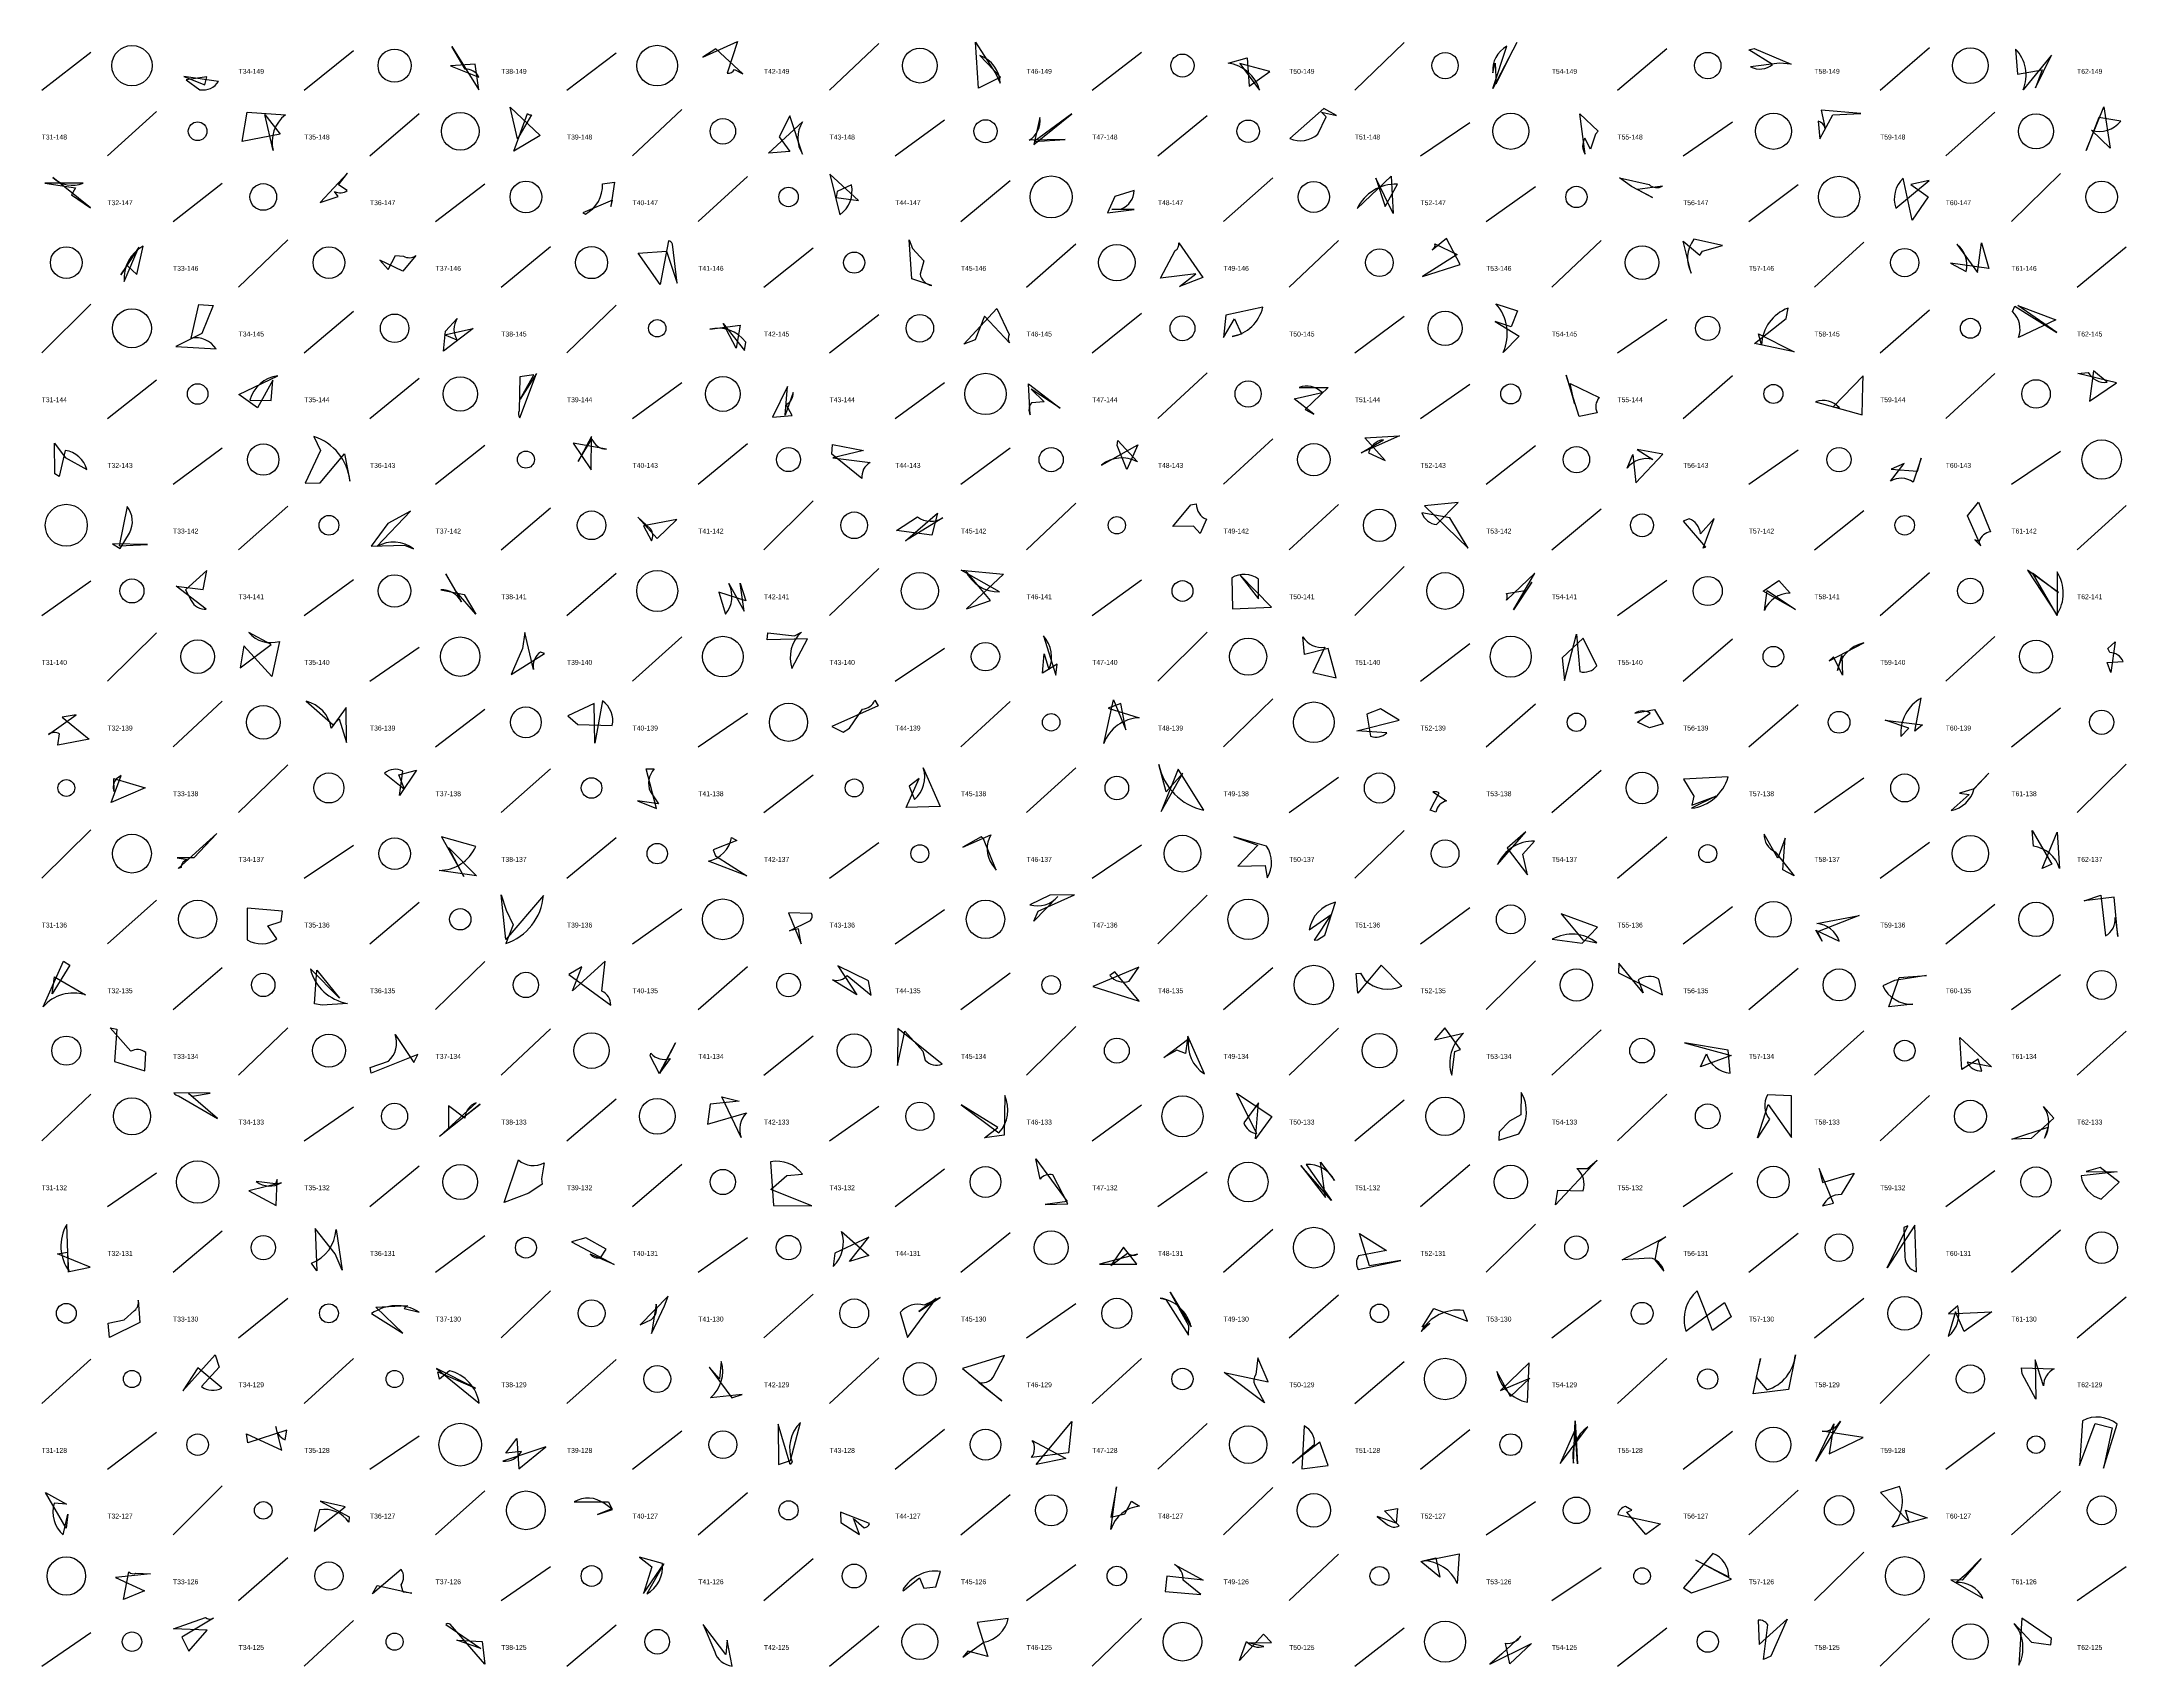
# Model space of a CAD drawing. Header units: millimetres. Extents: x -1 to 9990, y 0 to 15990.
# Drawn here: x 1240 to 2510, y 5000 to 5990 of the extents above; entities that cross this region are included whole.
import ezdxf

# ---------------------------------------------------------------- set-up
doc = ezdxf.new("R2010")
doc.units = ezdxf.units.MM
doc.layers.add('TEXT', color=3, linetype='Continuous')
doc.layers.add('WALL', color=1, linetype='Continuous')

msp = doc.modelspace()

# ---------------------------------------------------------------- linework, layer by layer
for points in [[(1504, 5975.8), (1489.1, 5974.8), (1506.3, 5968, 0.3), (1497.9, 5972.9), (1489.9, 5986.7), (1506.4, 5960.2)], [(1642.7, 5980.1), (1663.9, 5989.6), (1657.7, 5970.4, 0.3), (1662, 5972.7), (1667.1, 5970), (1650.7, 5985.3)], [(1808.8, 5989.2), (1821.2, 5970), (1824, 5964.4, 0.3), (1811.6, 5981.2), (1824.2, 5967.9), (1810.8, 5961.3)], [(2138.7, 5989.1), (2124.1, 5961), (2132.6, 5986.8, 0.3), (2124.1, 5970.7), (2125.4, 5976.4), (2126.2, 5964)], [(2305.8, 5975.9), (2298.8, 5976.4), (2281.1, 5974.3, 0.3), (2294.5, 5975.7), (2280.1, 5984.6), (2283.3, 5985.4)], [(2454.7, 5961.5), (2464.4, 5981.4), (2447.2, 5960.3, 0.3), (2442.5, 5985.1), (2443.8, 5969.8), (2458.8, 5972.5)], [(1988.3, 5971.5), (1969.9, 5976.2), (1982, 5960, 0.3), (1962.8, 5976.5), (1974.5, 5979.8), (1975.6, 5962.5)], [(1340.6, 5968.1), (1328.1, 5966.3), (1336.4, 5960.3, 0.3), (1347.8, 5965.4), (1326.6, 5968.4), (1339.3, 5963.3)], [(1362.1, 5928.7), (1365.1, 5946.7), (1388.5, 5945, 0.3), (1381, 5923.3), (1375.9, 5945.2), (1385.3, 5933.2)], [(1543.6, 5932.5), (1527.7, 5922.9), (1535.9, 5945.8, 0.3), (1538.5, 5945.1), (1529.8, 5930.5), (1525.4, 5949.7)], [(1695.8, 5922.7), (1682.7, 5921.6), (1703.5, 5940.7, 0.3), (1703.6, 5921.1), (1695.8, 5944.4), (1689.3, 5931.7)], [(1844.7, 5928.8), (1863.5, 5929.9), (1841.5, 5929.5, 0.3), (1848.1, 5943.3), (1844.4, 5926.9), (1867.6, 5945.6)], [(2028.9, 5944.6), (2021.2, 5948.8), (2000.4, 5930.7, 0.3), (2017.5, 5933.3), (2022.5, 5943.7), (2019.7, 5946.7)], [(2186.7, 5933.3), (2183.6, 5924.2), (2180.1, 5930.8, 0.3), (2180.4, 5921), (2177, 5945.6), (2188.2, 5935)], [(2348.3, 5945.9), (2324, 5947.9), (2326.6, 5936.6, 0.3), (2322.2, 5941.2), (2323.2, 5930.5), (2331.3, 5945.1)], [(2496.3, 5949.8), (2500.1, 5924.7), (2488.7, 5935.6, 0.3), (2506.6, 5941.1), (2493.3, 5943.4), (2485.5, 5923.3)], [(1258.1, 5896.3), (1269.8, 5888.3), (1246.8, 5906.9, 0.3), (1265.3, 5903.4), (1242, 5903.4), (1260.6, 5900.5)], [(1409.7, 5891.6), (1420.6, 5895.2), (1418.4, 5898.4, 0.3), (1426.2, 5899), (1420.8, 5902.4), (1426.3, 5909.5)], [(1737.6, 5892.9), (1720.2, 5908.8), (1726.3, 5884.2, 0.3), (1733.3, 5902.3), (1724.6, 5898.3), (1724.1, 5894.6)], [(2052.7, 5906.5), (2058.4, 5889.2), (2065.9, 5902.7, 0.3), (2041.4, 5887.9), (2062.1, 5907.6), (2063.3, 5884.9)], [(2208.5, 5901.4), (2201.3, 5906.6), (2219.3, 5902.5, 0.3), (2227.4, 5901.5), (2212.2, 5899.5), (2221.4, 5894.7)], [(2389.2, 5895), (2379.5, 5880.9), (2374.1, 5906.4, 0.3), (2369.6, 5888.1), (2389.9, 5905), (2378.7, 5902.6)], [(1587.8, 5893.1), (1569.6, 5885.4), (1571.2, 5884.6, 0.3), (1581.6, 5902.9), (1588.9, 5904.1), (1586.8, 5889.2)], [(1905.5, 5887.4), (1891.9, 5887.3), (1897.8, 5887.8, 0.3), (1905.6, 5898.9), (1893.7, 5895.2), (1889.3, 5885.4)], [(1620.7, 5862), (1627.2, 5842.4), (1624.3, 5866.3, 0.3), (1621.9, 5868.2), (1616.8, 5841.6), (1603.4, 5860.8)], [(1770.5, 5863.6), (1777.4, 5856.1), (1775.1, 5848, 0.3), (1782.3, 5841), (1770.2, 5845.2), (1768.5, 5868.9)], [(2104.2, 5853.9), (2095.9, 5869.6), (2087.2, 5862.6, 0.3), (2088.8, 5866.5), (2102.4, 5860), (2081.3, 5846.5)], [(2251.9, 5862), (2264, 5865.4), (2246.6, 5869.2, 0.3), (2245, 5848.6), (2240, 5868), (2250.2, 5859.5)], [(1292, 5853.2), (1298, 5847.8), (1301.9, 5865.1, 0.3), (1290.2, 5843.5), (1299.1, 5864.5), (1288.3, 5847.5)], [(1451, 5850.9), (1455.6, 5859.3), (1460.4, 5859, 0.3), (1468, 5859.3), (1460.1, 5849.8), (1446.1, 5856.4)], [(1943.1, 5848.2), (1921.6, 5845.5), (1930.6, 5862.3, 0.3), (1932.8, 5867.1), (1947.3, 5845.9), (1933.2, 5840.5)], [(2426.3, 5851.5), (2402.9, 5854.6), (2412.4, 5849.5, 0.3), (2406.8, 5866.2), (2419.3, 5848.9), (2421.7, 5867.1)], [(1337.5, 5811.9), (1321.7, 5803.9), (1346.3, 5802.4, 0.3), (1331.1, 5809), (1335.7, 5829.5), (1344.5, 5828.9)], [(2125.5, 5819.1), (2140.2, 5810.2), (2130.3, 5800.3, 0.3), (2126, 5829.9), (2139.1, 5825.7), (2135.2, 5815.9)], [(1484.7, 5801), (1486.1, 5813.3), (1493.1, 5820.9, 0.3), (1493.1, 5807.8), (1485.3, 5811), (1502.9, 5814.8)], [(1655.1, 5817.9), (1668.1, 5801.4), (1668.9, 5806.6, 0.3), (1647, 5814.4), (1665.5, 5816.9), (1663.1, 5802.9)], [(1801.8, 5805.3), (1821.9, 5827.1), (1829.5, 5811.2, 0.3), (1829.6, 5806.1), (1814.4, 5822.3), (1808.6, 5808)], [(1966.6, 5820.7), (1971, 5811.5), (1965.2, 5810, 0.3), (1983.9, 5827.8), (1961.4, 5823), (1960, 5809.4)], [(2283.5, 5805.7), (2302.8, 5820.9), (2303.9, 5827.3, 0.3), (2287.8, 5804.9), (2285.9, 5811.6), (2307.7, 5800.6)], [(2443.9, 5828.9), (2467.1, 5820.1), (2444.4, 5809.3, 0.3), (2440.6, 5825.2), (2442.1, 5828.4), (2467.7, 5812.4)], [(1371.5, 5766.5), (1360.1, 5774.7), (1383.8, 5786, 0.3), (1366.8, 5771.2), (1379.8, 5771.1), (1380.9, 5783.3)], [(1539.9, 5786.7), (1531.3, 5785.4), (1530.8, 5764.8, 0.3), (1531.3, 5760.4), (1541.4, 5787.4), (1531.5, 5771.8)], [(1685.3, 5760.9), (1697.3, 5761.9), (1693.5, 5768.6, 0.3), (1697.8, 5775.8), (1692.9, 5762.1), (1694.3, 5779.5)], [(1842.8, 5777.9), (1850.7, 5770.2), (1843, 5769.6, 0.3), (1842.2, 5762.3), (1841.2, 5781.2), (1860.4, 5766.4)], [(2015.1, 5762.6), (2003.1, 5772), (2020, 5775.8, 0.3), (2006, 5778.9), (2023.8, 5779), (2009.8, 5765.6)], [(2173.8, 5769.1), (2171.1, 5781.4), (2188.9, 5772.8, 0.3), (2187.6, 5763.5), (2176.7, 5761.3), (2168.8, 5786.4)], [(2349.7, 5786.1), (2331.5, 5767.1), (2335.2, 5766.6, 0.3), (2320.7, 5770.3), (2349, 5762.3), (2349.5, 5780.1)], [(2504.1, 5781.7), (2480.4, 5787.4), (2486.8, 5788.1, 0.3), (2498.4, 5782.1), (2490.1, 5789), (2487.5, 5770.6)], [(1247.9, 5745.1), (1254.2, 5736.2), (1267.5, 5729, 0.3), (1254.4, 5740.6), (1250.7, 5724.7), (1248, 5726.3)], [(1409.6, 5720.9), (1424.5, 5738.6), (1427.8, 5721.9, 0.3), (1405.8, 5749), (1409.8, 5740.5), (1400.6, 5720.7)], [(1575, 5749), (1566.9, 5733.9), (1575.2, 5747.7, 0.3), (1584, 5741.3), (1563.7, 5745), (1574.8, 5728.7)], [(1740.7, 5740.6), (1721.9, 5736), (1744.8, 5733.2, 0.3), (1739.6, 5723.5), (1721.3, 5738.4), (1721.8, 5744.2)], [(1895.3, 5743.7), (1895.7, 5746.7), (1907.5, 5733.7, 0.3), (1885.6, 5731.7), (1907.8, 5744.1), (1901, 5729)], [(2067.3, 5749.5), (2043.8, 5739.1), (2057.4, 5747.1, 0.3), (2048.3, 5739.2), (2058.5, 5734.5), (2046, 5748.3)], [(2227.7, 5738.4), (2212.1, 5741.1), (2221.5, 5735.1, 0.3), (2206, 5729.9), (2209.3, 5738.1), (2211.2, 5720.8)], [(2382.8, 5727.9), (2385, 5735.8), (2380.2, 5721.3, 0.3), (2366.3, 5721.8), (2374.6, 5732.7), (2366.7, 5729.2)], [(1283.2, 5683.8), (1287.9, 5680.8), (1293.5, 5690.3, 0.3), (1292, 5706.5), (1287.3, 5682.4), (1304.5, 5683.3)], [(1440.8, 5682.3), (1461.1, 5682.8), (1466.6, 5680.6, 0.3), (1444.2, 5682.1), (1464.6, 5703.6), (1450.8, 5696.1)], [(1782.3, 5689), (1760.8, 5691.9), (1773.6, 5700.1, 0.3), (1789, 5699.5), (1766.3, 5685.6), (1785.7, 5702.3)], [(1929.2, 5694.3), (1940, 5707.4), (1943.4, 5708, 0.3), (1949.6, 5698.7), (1945.7, 5690), (1941.8, 5694.5)], [(2109.1, 5681.1), (2097.8, 5699.6), (2080.9, 5702.5, 0.3), (2089.8, 5695.5), (2102.9, 5708.9), (2082.5, 5706.8)], [(2413.3, 5700.8), (2420, 5709.1), (2427.3, 5691, 0.3), (2420.4, 5685.2), (2417.8, 5686.1), (2421.4, 5682.5)], [(1626.9, 5698.6), (1606.7, 5694.6), (1611.5, 5685.5, 0.3), (1610.9, 5692.8), (1603.2, 5700), (1615, 5687)], [(2252.3, 5681.1), (2258.9, 5699.1), (2250.5, 5689.9, 0.3), (2243.6, 5699), (2240, 5697.6), (2253.6, 5681.6)], [(1340.7, 5667.4), (1327.7, 5655.7), (1331.1, 5649.1, 0.3), (1340.3, 5644), (1322, 5658), (1338.3, 5655.8)], [(1492.5, 5654.6), (1486.2, 5665.4), (1495.7, 5648.3, 0.3), (1483.1, 5655.7), (1497.4, 5652.9), (1504.4, 5640.8)], [(1803.4, 5644.1), (1818.1, 5649.1), (1802.9, 5667.4, 0.3), (1823.5, 5654.4), (1800.2, 5667.7), (1826, 5665.3)], [(1970, 5664.8), (1981.3, 5650.3), (1981.3, 5662.2, 0.3), (1965, 5663.1), (1965.4, 5644.1), (1989.2, 5645.2)], [(2136.6, 5643.6), (2149.7, 5665.9), (2132.3, 5649.4, 0.3), (2132.3, 5653.4), (2144.8, 5655.4), (2147.9, 5660.4)], [(2468.7, 5654), (2449.8, 5667.6), (2467.6, 5640.4, 0.3), (2467.8, 5666.6), (2467.9, 5640), (2452.9, 5666.1)], [(1669, 5648.9), (1652.6, 5654.3), (1656.6, 5640.8, 0.3), (1658.6, 5659.5), (1667.9, 5642.6), (1665.6, 5659.7)], [(2288.7, 5654.9), (2298.3, 5661.3), (2305.2, 5653.6, 0.3), (2289.5, 5643.2), (2291.3, 5655.3), (2308.5, 5643.8)], [(1360.9, 5608.1), (1379.8, 5622.3), (1366.2, 5629.7, 0.3), (1384.8, 5624.3), (1380.3, 5603), (1363.1, 5621.5)], [(1526, 5604.2), (1546.3, 5617), (1543.9, 5617.8, 0.3), (1539.6, 5607.2), (1534.4, 5629.8), (1533, 5619.9)], [(1682.4, 5629.5), (1698.7, 5627.6), (1702.9, 5629.9, 0.3), (1697.1, 5607.7), (1706.5, 5625.9), (1682, 5625.3)], [(1849.7, 5605), (1850.7, 5616.8), (1853.6, 5607.1, 0.3), (1850.3, 5627.7), (1857.9, 5603.7), (1858.6, 5610.4)], [(2023.7, 5619.9), (2009.3, 5616.2), (2008.3, 5627, 0.3), (2021.8, 5620.8), (2014.4, 5605.4), (2028.6, 5602.1)], [(2167.7, 5600.4), (2175, 5628.6), (2177.1, 5605.9, 0.3), (2187.5, 5609.4), (2179.1, 5626.2), (2166.3, 5614.2)], [(2331.7, 5614.9), (2329, 5612.5), (2350, 5623.4, 0.3), (2334, 5606.5), (2336.6, 5615.7), (2337, 5603.7)], [(2500.6, 5605.3), (2498.3, 5611.5), (2508.1, 5612, 0.3), (2499.9, 5617.5), (2498.7, 5620), (2503.3, 5624.1)], [(1728.3, 5568.9), (1732.2, 5571.5), (1740, 5583.1, 0.3), (1747.5, 5588.4), (1749.5, 5585), (1721.3, 5572.5)], [(1897.4, 5586.5), (1889.8, 5583.7), (1908.6, 5577.8, 0.3), (1887, 5562.1), (1893, 5588.7), (1900.4, 5570.4)], [(2385.9, 5573.5), (2381.1, 5569.6), (2385.1, 5589.8, 0.3), (2372.7, 5566.4), (2377.6, 5571.4), (2363, 5576.3)], [(1268.9, 5564.8), (1249.8, 5561.1), (1250.8, 5568, 0.3), (1244.2, 5567.6), (1261.1, 5579.5), (1252.4, 5578.1)], [(1425.6, 5562.6), (1425.5, 5584), (1416.4, 5571.5, 0.3), (1401.2, 5587.8), (1417.5, 5573.4), (1421.3, 5577.1)], [(1560.6, 5579), (1566.6, 5573.6), (1587.6, 5573, 0.3), (1581.7, 5588), (1577, 5562.3), (1576.6, 5586.5)], [(2055.7, 5583.2), (2047.4, 5579.9), (2049.6, 5566.6, 0.3), (2059.5, 5568.6), (2041.2, 5569.8), (2067.1, 5576.3)], [(2219.5, 5571.6), (2212.3, 5575.1), (2220, 5580.6, 0.3), (2210.6, 5580.5), (2222.5, 5582.8), (2227.9, 5574.1)], [(1282.3, 5526.1), (1288.4, 5542.6), (1285.6, 5540.6, 0.3), (1284.1, 5532.8), (1283.9, 5540.7), (1303.1, 5535.1)], [(1468.3, 5545.8), (1458, 5530.5), (1460, 5545.3, 0.3), (1448.9, 5544), (1461, 5534.3), (1457.5, 5543)], [(1614.6, 5522.5), (1608.2, 5546.6), (1613.2, 5546.6, 0.3), (1610.8, 5532.6), (1615.8, 5525.3), (1603, 5527.2)], [(1774.6, 5540.7), (1768.4, 5536.2), (1771.7, 5527.9, 0.3), (1777.1, 5547.2), (1787.3, 5523.8), (1766.7, 5523.2)], [(1935.2, 5544.1), (1925.1, 5532.6), (1920.6, 5549.4, 0.3), (1948.1, 5521.4), (1932.4, 5546.5), (1922, 5520.6)], [(2245.3, 5524.5), (2259.9, 5530), (2245.1, 5522.6, 0.3), (2267.4, 5541.7), (2240.2, 5540.4), (2246.6, 5530)], [(2408.3, 5531.9), (2414.2, 5531), (2403.2, 5521.3, 0.3), (2417.3, 5534.6), (2426.2, 5544), (2417.3, 5534.4)], [(2090, 5532.7), (2087.5, 5532.7), (2095.9, 5527.2, 0.3), (2089.4, 5520.2), (2085.9, 5521.4), (2091.3, 5532.1)], [(1332.7, 5492.4), (1322.6, 5492.4), (1328.7, 5491.4, 0.3), (1324.9, 5486.5), (1323.2, 5485.9), (1346.7, 5507.3)], [(1487.8, 5498.7), (1504.9, 5481.5), (1482.1, 5484.8, 0.3), (1504.4, 5499.3), (1483.6, 5505.3), (1497.1, 5481.1)], [(1650.4, 5493.6), (1669.5, 5481.4), (1646.3, 5490.4, 0.3), (1660.3, 5504.9), (1663.5, 5503), (1649.1, 5497.4)], [(1812.4, 5505.2), (1801.2, 5498.9), (1818.3, 5506.4, 0.3), (1818.9, 5488.5), (1821.5, 5485), (1813.8, 5504)], [(1968.8, 5487.3), (1985.3, 5487.7), (1986.6, 5480.3, 0.3), (1986.2, 5499.6), (1966.3, 5505.3), (1981, 5500.2)], [(2145.2, 5482), (2142.4, 5494.7), (2149.4, 5502.6, 0.3), (2127, 5488.4), (2144.1, 5508.2), (2132.8, 5498.4)], [(2302.1, 5504.5), (2297.6, 5492.3), (2289.3, 5506.9, 0.3), (2296, 5496.2), (2307.7, 5481.4), (2300.8, 5485.2)], [(2458.8, 5485.9), (2467.8, 5508.1), (2469.3, 5486, 0.3), (2453.4, 5499.5), (2452.6, 5509.1), (2464.6, 5488.5)], [(1386.8, 5460), (1365.2, 5461.8), (1365.2, 5442.5, 0.3), (1383.3, 5443.1), (1377.7, 5451.1), (1385.9, 5453.6)], [(1522.9, 5460.5), (1527.2, 5451.6), (1522.7, 5440.2, 0.3), (1545.7, 5469.5), (1522.8, 5442.7), (1520, 5469.9)], [(1869.3, 5469.9), (1854.2, 5469.7), (1842, 5463.9, 0.3), (1859.1, 5468.9), (1844.5, 5453.8), (1847.1, 5460)], [(2017.3, 5442.5), (2021.7, 5445.3), (2028.3, 5465.4, 0.3), (2012.1, 5448.5), (2025.6, 5457.9), (2015.2, 5442.3)], [(2484.3, 5466.3), (2494.4, 5469.8), (2497.3, 5444.9, 0.3), (2503.2, 5456.2), (2504.9, 5444.5), (2502.6, 5468.4)], [(1701, 5449.1), (1695.5, 5448), (1708.3, 5454.3, 0.3), (1709, 5458.6), (1694.9, 5458.9), (1702.7, 5440.1)], [(2165.7, 5458.3), (2179, 5442.5), (2187.4, 5440.7, 0.3), (2160.3, 5442.9), (2178.5, 5440.4), (2187.9, 5450.3)], [(2324.7, 5441.6), (2320.9, 5448.4), (2335.1, 5441.7, 0.3), (2321.4, 5452.4), (2347.2, 5457.4), (2321.9, 5447.4)], [(1246.4, 5409.6), (1247.9, 5420), (1266.6, 5408.9, 0.3), (1240.8, 5401.6), (1253.2, 5429.5), (1257.1, 5427)], [(1407.6, 5424.1), (1421.4, 5406.9), (1403.7, 5424.8, 0.3), (1426.3, 5403.8), (1410.9, 5402.8), (1406.2, 5403.5)], [(1569, 5426), (1561.1, 5421.3), (1586.7, 5402.7, 0.3), (1581.2, 5411.2), (1583.2, 5429.5), (1563.4, 5411.5)], [(1725.1, 5426.6), (1736.6, 5409.1), (1721.8, 5418.2, 0.3), (1730.7, 5420.8), (1745.3, 5408.8), (1743.8, 5417.6)], [(1908.6, 5405.1), (1893.8, 5423.1), (1890.7, 5420.7, 0.3), (1902.5, 5417.3), (1908.4, 5425.8), (1880.3, 5414.1)], [(2040.8, 5421.9), (2043.5, 5422.2), (2046, 5418, 0.3), (2068.7, 5414.3), (2056.1, 5427.1), (2041.8, 5410)], [(2200.7, 5422.3), (2227.5, 5409.1), (2225.2, 5418.6, 0.3), (2212.6, 5418.1), (2215.7, 5410.3), (2200.8, 5428.2)], [(2388.2, 5420.8), (2368.8, 5417.7), (2361.6, 5414.4, 0.3), (2380, 5403.3), (2365.3, 5401.6), (2371.6, 5419.5)], [(1284.4, 5368.3), (1302.9, 5362.7), (1303.4, 5373.8, 0.3), (1294.3, 5374.7), (1281.7, 5388.9), (1285.7, 5388.1)], [(1765.8, 5386.8), (1776.9, 5374.7), (1778.3, 5369.2, 0.3), (1788.6, 5366.8), (1761.6, 5388.4), (1761.3, 5366)], [(2094.9, 5389), (2088.6, 5381.5), (2106.2, 5385.6, 0.3), (2099, 5360), (2100.9, 5374.4), (2104.4, 5375.8)], [(1440.8, 5361.3), (1440.2, 5364.7), (1451.2, 5368.5, 0.3), (1455.4, 5384.8), (1466.8, 5367.7), (1469.1, 5372.7)], [(1616.3, 5360.9), (1610.6, 5371.8), (1611.2, 5373.4, 0.3), (1622.8, 5370.2), (1616.4, 5361.2), (1626.1, 5379.7)], [(1931.5, 5375.2), (1923.6, 5370.8), (1938.8, 5382.5, 0.3), (1948.4, 5360.8), (1938.3, 5383.9), (1936.9, 5373.2)], [(2269.3, 5372.1), (2250.5, 5365.2), (2254.2, 5373.1, 0.3), (2268.7, 5361.2), (2267.5, 5375.3), (2240.9, 5379.8)], [(2408.5, 5383), (2427.8, 5365.1), (2413, 5368, 0.3), (2421.9, 5362.6), (2419.8, 5369.8), (2409.8, 5363.5)], [(1331.9, 5347.2), (1342.7, 5349.1), (1320.6, 5349.3, 0.3), (1323.3, 5347.5), (1347.2, 5333.6), (1329.4, 5348.9)], [(1647.2, 5342.5), (1645.6, 5330.3), (1669.4, 5337.1, 0.3), (1666.2, 5322), (1654.4, 5346.8), (1665, 5344.2)], [(1822.5, 5328.2), (1800.2, 5341.9), (1823.2, 5325, 0.3), (1826.8, 5347.6), (1826.4, 5323.6), (1814.3, 5321.9)], [(1979.4, 5321.3), (1981.3, 5343.2), (1972.3, 5331, 0.3), (1980.3, 5324.6), (1968, 5349.1), (1989.5, 5334.9)], [(2128, 5325.6), (2127.7, 5320.5), (2140, 5324.3, 0.3), (2141.4, 5349.6), (2141.2, 5335.9), (2134.2, 5332)], [(2306.1, 5322.1), (2306, 5347.5), (2291.4, 5348.1, 0.3), (2292.6, 5333.2), (2285.4, 5321.8), (2291.9, 5342.2)], [(1507.2, 5342.4), (1482.3, 5322.7), (1504.7, 5343.3, 0.3), (1497.7, 5333.8), (1487.8, 5341.4), (1487.8, 5327.4)], [(2440.2, 5321.1), (2462.3, 5328.3), (2460.1, 5321.6, 0.3), (2459.6, 5340.9), (2465.9, 5333.8), (2452, 5321.5)], [(1851.3, 5281.3), (1865.1, 5281.6), (1856.1, 5299.3, 0.3), (1848.2, 5296.7), (1845.6, 5309.2), (1864.8, 5283.2)], [(1383.4, 5296.6), (1382.5, 5293.8), (1370.7, 5295.2, 0.3), (1386, 5294.5), (1366.1, 5289.6), (1382.8, 5280.6)], [(1536.7, 5288.1), (1521.7, 5282.6), (1530.4, 5308.4, 0.3), (1546.2, 5306.6), (1544.5, 5296.9), (1544.8, 5293.7)], [(1684.3, 5290.5), (1693.9, 5299), (1703.5, 5299.7, 0.3), (1684.1, 5307.2), (1685.9, 5280.6), (1709.1, 5280.5)], [(2022.1, 5285.5), (2019, 5307), (2027.6, 5296, 0.3), (2010.3, 5305.6), (2025.7, 5283.8), (2007.1, 5305)], [(2162.2, 5281.1), (2163.6, 5290), (2179.1, 5289.7, 0.3), (2175.3, 5303.2), (2181.8, 5303.2), (2187.6, 5308.3)], [(2324.9, 5294.6), (2344.2, 5300.3), (2336.2, 5287.3, 0.3), (2325, 5280.4), (2331.6, 5282), (2322.8, 5303.3)], [(2485.6, 5301.3), (2504.5, 5301.1), (2482.5, 5298.7, 0.3), (2494.6, 5284.6), (2505.7, 5294.8), (2494.1, 5303.9)], [(1255.8, 5252.2), (1256.4, 5240.1), (1255.3, 5269.2, 0.3), (1256.8, 5240.4), (1269.6, 5243.1), (1249.7, 5251.3)], [(1406.7, 5266.7), (1407.7, 5240.8), (1404.3, 5245.6, 0.3), (1419.3, 5266), (1423, 5241.2), (1418.8, 5251.2)], [(1562.8, 5258.6), (1588.7, 5244.7), (1574.1, 5251.1, 0.3), (1580.4, 5248.9), (1583.9, 5254.1), (1571.6, 5260.9)], [(1743.9, 5261.3), (1723.2, 5251.6), (1722.2, 5243.6, 0.3), (1727.2, 5264.9), (1743.9, 5250.3), (1732.1, 5246.6)], [(2042.8, 5263.6), (2059.2, 5253.3), (2042.3, 5250, 0.3), (2042.1, 5241.7), (2068, 5247.2), (2049, 5244)], [(2224.7, 5258.4), (2222.7, 5247.5), (2228.3, 5240.6, 0.3), (2219.7, 5248.7), (2202.8, 5247.6), (2229.4, 5261.6)], [(2376.9, 5268.2), (2374.4, 5267.2), (2375, 5249.4, 0.3), (2382.1, 5240.2), (2381.1, 5268.8), (2364.3, 5242.7)], [(1899.1, 5255.2), (1891.3, 5244.1), (1901.6, 5251.7, 0.3), (1907.6, 5251), (1884.4, 5244.9), (1907.2, 5245)], [(1280.4, 5209), (1290.2, 5211.1), (1296.6, 5216.8, 0.3), (1298.8, 5223), (1299.8, 5209.5), (1281.3, 5200.3)], [(1621.7, 5225.5), (1604.7, 5207.9), (1611.6, 5211.3, 0.3), (1614.3, 5220.6), (1611.5, 5202.8), (1619.4, 5219.6)], [(1774.4, 5216.1), (1787.3, 5224.7), (1777.7, 5220, 0.3), (1763.1, 5215.5), (1767.5, 5200.2), (1784.9, 5224.1)], [(1938.9, 5207.3), (1927.5, 5227.8), (1940.3, 5206.8, 0.3), (1921.4, 5224.3), (1924.9, 5223.4), (1938.7, 5201.7)], [(2257.9, 5204.5), (2253, 5217.5), (2248.5, 5228.7, 0.3), (2241.7, 5204.2), (2265.3, 5221.6), (2269.3, 5212.9)], [(1462.9, 5219.7), (1460.8, 5218), (1469.9, 5215.8, 0.3), (1441, 5214.8), (1460, 5202.9), (1443.6, 5218.8)], [(2088.2, 5218), (2108.6, 5210.3), (2106.1, 5216.8, 0.3), (2080.4, 5203.9), (2085.6, 5208.9), (2081.1, 5206.5)], [(2411.3, 5204), (2405.9, 5216), (2401.5, 5200.8, 0.3), (2407.3, 5219.5), (2401.6, 5214.6), (2428, 5216)], [(1345.6, 5189.7), (1348.1, 5182.2), (1337.3, 5170.4, 0.3), (1349.8, 5169.6), (1335.1, 5181.7), (1325.9, 5167.7)], [(1660.5, 5163.6), (1666.7, 5165.5), (1647.4, 5163.5, 0.3), (1654, 5185.7), (1652.9, 5175), (1646.6, 5182.3)], [(1824.9, 5161.6), (1818.6, 5166.5), (1810.7, 5172.9, 0.3), (1819.7, 5176.1), (1826.5, 5189.3), (1801, 5181.3)], [(1987.3, 5173.2), (1980.9, 5187.8), (1979.6, 5177.7, 0.3), (1979.1, 5171.5), (1985, 5160.4), (1960.3, 5178.9)], [(2146.6, 5175.6), (2134.9, 5164.3), (2126.5, 5179.6, 0.3), (2145.1, 5160.8), (2146.3, 5184.8), (2128.7, 5167.9)], [(2287.1, 5187.4), (2284.5, 5176.1), (2291.1, 5168.3, 0.3), (2308.4, 5189.7), (2304.1, 5168.7), (2282.7, 5166)], [(2446.6, 5178.2), (2446.2, 5181.8), (2466.1, 5181.1, 0.3), (2459.6, 5170.9), (2454.5, 5186.7), (2454.8, 5162.8)], [(1504.2, 5169.5), (1480.5, 5181.4), (1506.6, 5160.2, 0.3), (1488.4, 5180), (1482.4, 5174.9), (1481.3, 5179.4)], [(1364.8, 5141.5), (1386.3, 5131.6), (1382.6, 5146.1, 0.3), (1388.4, 5138), (1389.3, 5143.8), (1365.6, 5136.1)], [(1688.9, 5122.9), (1696.1, 5125.4), (1702.2, 5148.5, 0.3), (1697.2, 5124.5), (1695.9, 5123), (1688.7, 5147.4)], [(1867.6, 5149.1), (1865.5, 5130), (1843.1, 5127.2, 0.3), (1843.5, 5137.6), (1863.9, 5126.6), (1845.8, 5122.9)], [(2018.7, 5136.5), (2002.1, 5123.8), (2015.5, 5135.4, 0.3), (2009.1, 5146.4), (2007.7, 5120.2), (2023.8, 5122.4)], [(2174.3, 5144.2), (2165, 5123.5), (2181.9, 5145.9, 0.3), (2173.2, 5123.7), (2174.3, 5149.5), (2175.7, 5123.4)], [(2329, 5129.5), (2349.6, 5139.3), (2324.7, 5143.3, 0.3), (2335.8, 5149.4), (2320.9, 5124.9), (2331.9, 5147.7)], [(2501.4, 5145.3), (2496.1, 5120.7), (2504.5, 5147.4, 0.3), (2483.3, 5149.6), (2481.5, 5122.3), (2491, 5147.8)], [(1530.6, 5120.2), (1547.2, 5133.7), (1520.9, 5125, 0.3), (1532.3, 5130.9), (1522.8, 5129.8), (1529.5, 5138.7)], [(1242.3, 5105.8), (1255.2, 5098.8), (1247.7, 5099.3, 0.3), (1253.1, 5080.1), (1255.9, 5092.7), (1254.9, 5084.2)], [(1899.9, 5092.8), (1903.9, 5100.6), (1908.8, 5097.5, 0.3), (1891.4, 5083.4), (1894.8, 5109.3), (1891.4, 5090.8)], [(2375.5, 5095.2), (2388.7, 5090.4), (2367.3, 5084.8, 0.3), (2371.8, 5109.5), (2360.2, 5105.8), (2377.7, 5088)], [(1409.7, 5100.5), (1427.3, 5091), (1427.1, 5087.7, 0.3), (1409.3, 5095.3), (1405.9, 5082.4), (1424.9, 5097.2)], [(1578.6, 5092.4), (1587.8, 5095.6), (1582.8, 5099.1, 0.3), (1564.3, 5100.2), (1585.3, 5100.2), (1587.4, 5095.9)], [(1738.2, 5080.3), (1734.5, 5090.1), (1741.1, 5084.4, 0.3), (1744.4, 5087), (1726.6, 5093.9), (1726.9, 5087.6)], [(2065.2, 5087.1), (2053.7, 5091.2), (2059.9, 5086.2, 0.3), (2067, 5085.6), (2058, 5094.7), (2066, 5096.2)], [(2205.8, 5093.9), (2208.7, 5095.1), (2204.9, 5097.3, 0.3), (2200.3, 5092.5), (2226.2, 5086.8), (2217.2, 5080.3)], [(2080.3, 5063.8), (2103.5, 5068.5), (2102.4, 5050.5, 0.3), (2081.5, 5064.2), (2089.4, 5066), (2091.7, 5054.3)], [(2269.5, 5053.1), (2247.7, 5064.7), (2267.9, 5054.5, 0.3), (2258.2, 5068.8), (2240.2, 5047.8), (2245.1, 5044.8)], [(1302.6, 5046), (1289.8, 5040.6), (1293.1, 5057.5, 0.3), (1297.4, 5056.7), (1306.3, 5056.4), (1284.9, 5054)], [(1465.6, 5044.6), (1460.2, 5045.2), (1459, 5049.6, 0.3), (1459.1, 5059), (1441.6, 5044.2), (1444.4, 5049.3)], [(1606.6, 5044.4), (1619, 5062.5), (1608.6, 5044.1, 0.3), (1618.2, 5062.6), (1604.3, 5066.4), (1611.7, 5060.5)], [(1777.5, 5047.5), (1784.8, 5048.4), (1787.6, 5057.8, 0.3), (1764.6, 5046.5), (1764.8, 5045.9), (1774.8, 5053.9)], [(1924.4, 5045.6), (1946.2, 5043.8), (1935.4, 5052.4, 0.3), (1930.1, 5062), (1947.5, 5052.5), (1925.4, 5054.8)], [(2410, 5052.4), (2403, 5052.7), (2422.6, 5041.6, 0.3), (2406.2, 5051), (2412.4, 5056.3), (2421.5, 5065.6)], [(1340.9, 5022), (1320.4, 5022.8), (1339.7, 5029.8, 0.3), (1344.7, 5029.3), (1325.4, 5017.8), (1329.6, 5009.2)], [(1804.3, 5009.3), (1801.2, 5005.5), (1813.9, 5014.6, 0.3), (1828.9, 5029.2), (1809.9, 5026.6), (1816.4, 5005.9)], [(2464.4, 5017), (2446.3, 5029.4), (2444.5, 5000.6, 0.3), (2441.7, 5026.1), (2452.3, 5014.8), (2464.1, 5013.1)], [(1508.3, 5015.2), (1509.9, 5001.2), (1488.8, 5025.7, 0.3), (1486.3, 5025.5), (1507.6, 5010.8), (1493, 5016)], [(1644.7, 5023.3), (1642.9, 5025.4), (1650, 5008.8, 0.3), (1660.7, 5000.1), (1657.6, 5016), (1656.8, 5007.2)], [(1984.3, 5019.6), (1969.8, 5003.6), (1973.9, 5015.2, 0.3), (1984.6, 5012.1), (1974.9, 5014.2), (1989.2, 5014.5)], [(2147.6, 5013.8), (2134.4, 5001.6), (2131.8, 5014.1, 0.3), (2141.2, 5018.4), (2129.6, 5007.6), (2122.2, 5001.3)], [(2293.4, 5006.2), (2289, 5004.1), (2291.6, 5025.3, 0.3), (2285.7, 5028), (2286.3, 5013.2), (2303.3, 5028.7)]]:
    msp.add_lwpolyline(points, format="xyb", close=True)
for centre, radius in [((1295, 5975), 12.3), ((1455, 5975), 10.1), ((1615, 5975), 12.4), ((1775, 5975), 10.6), ((1935, 5975), 7.04), ((2095, 5975), 8), ((2255, 5975), 8.06), ((2415, 5975), 10.9), ((1495, 5935), 11.5), ((2135, 5935), 11), ((2295, 5935), 11), ((2455, 5935), 10.7), ((1335, 5935), 5.7), ((1655, 5935), 7.76), ((1815, 5935), 7.06), ((1975, 5935), 6.86), ((1855, 5895), 12.8), ((2335, 5895), 12.6), ((1375, 5895), 8.12), ((1535, 5895), 9.68), ((1695, 5895), 5.93), ((2015, 5895), 9.48), ((2175, 5895), 6.47), ((2495, 5895), 9.68), ((1255, 5855), 9.7), ((1415, 5855), 9.67), ((1575, 5855), 9.77), ((1735, 5855), 6.45), ((1895, 5855), 11.1), ((2055, 5855), 8.42), ((2215, 5855), 10.3), ((2375, 5855), 8.58), ((1295, 5815), 11.9), ((1455, 5815), 8.68), ((1615, 5815), 5.29), ((1775, 5815), 8.4), ((1935, 5815), 7.59), ((2095, 5815), 10.4), ((2255, 5815), 7.4), ((2415, 5815), 6.07), ((1335, 5775), 6.26), ((1495, 5775), 10.5), ((1655, 5775), 10.6), ((1815, 5775), 12.6), ((1975, 5775), 7.98), ((2135, 5775), 6.09), ((2295, 5775), 5.8), ((2455, 5775), 8.7), ((1375, 5735), 9.53), ((1695, 5735), 7.32), ((1855, 5735), 7.37), ((2015, 5735), 9.87), ((2175, 5735), 8.05), ((2335, 5735), 7.4), ((2495, 5735), 12), ((1535, 5735), 5.18), ((1255, 5695), 12.8), ((1575, 5695), 8.73), ((1735, 5695), 8.12), ((2055, 5695), 9.79), ((1415, 5695), 5.99), ((1895, 5695), 5.28), ((2215, 5695), 6.97), ((2375, 5695), 5.96), ((1455, 5655), 9.91), ((1615, 5655), 12.5), ((1775, 5655), 11.3), ((2095, 5655), 11.2), ((1295, 5655), 7.3), ((1935, 5655), 6.34), ((2255, 5655), 8.88), ((2415, 5655), 7.75), ((1495, 5615), 12), ((1655, 5615), 12.4), ((1975, 5615), 11.3), ((2135, 5615), 12.5), ((1335, 5615), 10.2), ((1815, 5615), 8.66), ((2295, 5615), 6.27), ((2455, 5615), 10.1), ((1375, 5575), 10.3), ((1535, 5575), 9.37), ((1695, 5575), 11.6), ((1855, 5575), 5.3), ((2015, 5575), 12.4), ((2175, 5575), 5.61), ((2335, 5575), 6.64), ((2495, 5575), 7.34), ((1255, 5535), 5.12), ((1415, 5535), 9.15), ((1575, 5535), 6.25), ((1735, 5535), 5.47), ((1895, 5535), 7.19), ((2055, 5535), 9.2), ((2215, 5535), 9.65), ((2375, 5535), 8.53), ((1295, 5495), 11.8), ((1455, 5495), 9.62), ((1615, 5495), 6.23), ((1775, 5495), 5.46), ((1935, 5495), 11.2), ((2095, 5495), 8.44), ((2255, 5495), 5.49), ((2415, 5495), 11.1), ((1335, 5455), 11.6), ((1495, 5455), 6.49), ((1655, 5455), 12.4), ((1815, 5455), 11.7), ((1975, 5455), 12.3), ((2135, 5455), 8.79), ((2295, 5455), 10.9), ((2455, 5455), 10.5), ((2015, 5415), 12), ((2175, 5415), 9.85), ((2335, 5415), 9.75), ((2495, 5415), 8.82), ((1375, 5415), 7.1), ((1535, 5415), 7.71), ((1695, 5415), 7.19), ((1855, 5415), 5.69), ((1415, 5375), 10.1), ((1575, 5375), 10.8), ((1735, 5375), 10.3), ((2055, 5375), 10.5), ((1255, 5375), 8.9), ((1895, 5375), 7.58), ((2215, 5375), 7.52), ((2375, 5375), 6.34), ((1935, 5335), 12.5), ((2095, 5335), 11.7), ((1295, 5335), 11.3), ((1455, 5335), 7.96), ((1615, 5335), 10.9), ((1775, 5335), 8.59), ((2255, 5335), 7.56), ((2415, 5335), 9.76), ((1335, 5295), 12.9), ((1495, 5295), 10.6), ((1655, 5295), 7.68), ((1815, 5295), 9.4), ((1975, 5295), 12.1), ((2135, 5295), 10.2), ((2295, 5295), 9.67), ((2455, 5295), 9.19), ((1375, 5255), 7.4), ((1535, 5255), 6.35), ((1695, 5255), 7.46), ((1855, 5255), 10.3), ((2015, 5255), 12.4), ((2175, 5255), 7.12), ((2335, 5255), 8.44), ((2495, 5255), 9.65), ((1255, 5215), 6.04), ((1415, 5215), 5.76), ((1575, 5215), 8.21), ((1735, 5215), 8.79), ((1895, 5215), 9.17), ((2055, 5215), 5.6), ((2215, 5215), 6.65), ((2375, 5215), 10.3), ((1615, 5175), 8.22), ((1775, 5175), 10), ((2095, 5175), 12.6), ((2415, 5175), 8.59), ((1295, 5175), 5.22), ((1455, 5175), 5.21), ((1935, 5175), 6.5), ((2255, 5175), 6.16), ((1495, 5135), 13), ((1815, 5135), 9.37), ((1975, 5135), 11.4), ((2295, 5135), 10.7), ((1335, 5135), 6.6), ((1655, 5135), 8.48), ((2135, 5135), 6.63), ((2455, 5135), 5.33), ((1535, 5095), 11.8), ((1375, 5095), 5.37), ((1695, 5095), 5.83), ((1855, 5095), 9.53), ((2015, 5095), 10.2), ((2175, 5095), 8.1), ((2335, 5095), 8.95), ((2495, 5095), 8.81), ((1255, 5055), 11.7), ((1415, 5055), 8.57), ((1575, 5055), 6.34), ((1735, 5055), 7.27), ((1895, 5055), 5.98), ((2055, 5055), 5.79), ((2215, 5055), 5.03), ((2375, 5055), 11.8), ((1295, 5015), 5.93), ((1455, 5015), 5.22), ((1615, 5015), 7.51), ((1775, 5015), 10.9), ((1935, 5015), 11.8), ((2095, 5015), 12.5), ((2255, 5015), 6.46), ((2415, 5015), 10.9)]:
    msp.add_circle(centre, radius)
at = {"layer": 'WALL'}
for p, q in [((1240, 5960), (1270, 5983.1)), ((1400, 5960), (1430, 5984.3)), ((1560, 5960), (1590, 5982.8)), ((1720, 5960), (1750, 5988.5)), ((1880, 5960), (1910, 5983.1)), ((2040, 5960), (2070, 5989.1)), ((2200, 5960), (2230, 5985.4)), ((2360, 5960), (2390, 5986.1)), ((1280, 5920), (1310, 5947.1)), ((1440, 5920), (1470, 5945.8)), ((1600, 5920), (1630, 5948.2)), ((1920, 5920), (1950, 5944.7)), ((2400, 5920), (2430, 5946.7)), ((1760, 5920), (1790, 5941.9)), ((2080, 5920), (2110, 5940.3)), ((2240, 5920), (2270, 5940.8)), ((1640, 5880), (1670, 5907.5)), ((1960, 5880), (1990, 5906.7)), ((2440, 5880), (2470, 5909.2)), ((1320, 5880), (1350, 5903.3)), ((1480, 5880), (1510, 5903)), ((1800, 5880), (1830, 5905.1)), ((2120, 5880), (2150, 5901.4)), ((2280, 5880), (2310, 5902.6)), ((1360, 5840), (1390, 5868.9)), ((2000, 5840), (2030, 5868.5)), ((2160, 5840), (2190, 5868.5)), ((2320, 5840), (2350, 5867.5)), ((1520, 5840), (1550, 5864.8)), ((1680, 5840), (1710, 5864)), ((1840, 5840), (1870, 5866.5)), ((2480, 5840), (2510, 5864.6)), ((1240, 5800), (1270, 5829.6)), ((1400, 5800), (1430, 5825.4)), ((1560, 5800), (1590, 5829)), ((1720, 5800), (1750, 5823.5)), ((1880, 5800), (1910, 5824.3)), ((2040, 5800), (2070, 5822.3)), ((2200, 5800), (2230, 5820.5)), ((2360, 5800), (2390, 5826.3)), ((1280, 5760), (1310, 5783.7)), ((1440, 5760), (1470, 5784.7)), ((1600, 5760), (1630, 5782)), ((1760, 5760), (1790, 5782)), ((1920, 5760), (1950, 5787.8)), ((2080, 5760), (2110, 5780.9)), ((2240, 5760), (2270, 5786.3)), ((2400, 5760), (2430, 5787.5)), ((1320, 5720), (1350, 5742.2)), ((1480, 5720), (1510, 5743.8)), ((1640, 5720), (1670, 5744.8)), ((1800, 5720), (1830, 5742.1)), ((1960, 5720), (1990, 5747.7)), ((2120, 5720), (2150, 5743.7)), ((2280, 5720), (2310, 5741)), ((2440, 5720), (2470, 5740.2)), ((1360, 5680), (1390, 5706.7)), ((1520, 5680), (1550, 5705.6)), ((1680, 5680), (1710, 5709.9)), ((1840, 5680), (1870, 5708.4)), ((2000, 5680), (2030, 5707.6)), ((2160, 5680), (2190, 5705)), ((2320, 5680), (2350, 5704)), ((2480, 5680), (2510, 5707.1)), ((1560, 5640), (1590, 5665.9)), ((1720, 5640), (1750, 5668.7)), ((2040, 5640), (2070, 5669.9)), ((2360, 5640), (2390, 5666.2)), ((1240, 5640), (1270, 5661.2)), ((1400, 5640), (1430, 5662)), ((1880, 5640), (1910, 5661.8)), ((2200, 5640), (2230, 5661.5)), ((1280, 5600), (1310, 5629.4)), ((1600, 5600), (1630, 5627.1)), ((1920, 5600), (1950, 5630)), ((2400, 5600), (2430, 5627.3)), ((1440, 5600), (1470, 5620.7)), ((1760, 5600), (1790, 5620.2)), ((2080, 5600), (2110, 5623)), ((2240, 5600), (2270, 5625.9)), ((1960, 5560), (1990, 5589.3)), ((1320, 5560), (1350, 5587.8)), ((1480, 5560), (1510, 5583.1)), ((1640, 5560), (1670, 5580.6)), ((1800, 5560), (1830, 5587.6)), ((2120, 5560), (2150, 5586.3)), ((2280, 5560), (2310, 5585.9)), ((2440, 5560), (2470, 5583.9)), ((1360, 5520), (1390, 5549.1)), ((1520, 5520), (1550, 5546.7)), ((1680, 5520), (1710, 5543.1)), ((1840, 5520), (1870, 5547.2)), ((2000, 5520), (2030, 5541.6)), ((2160, 5520), (2190, 5545.9)), ((2320, 5520), (2350, 5541.2)), ((2480, 5520), (2510, 5549.6)), ((1240, 5480), (1270, 5509.6)), ((1400, 5480), (1430, 5500.2)), ((1560, 5480), (1590, 5504.9)), ((1720, 5480), (1750, 5501.8)), ((1880, 5480), (1910, 5500.4)), ((2040, 5480), (2070, 5509)), ((2200, 5480), (2230, 5505.2)), ((2360, 5480), (2390, 5501.9)), ((1280, 5440), (1310, 5466.7)), ((1440, 5440), (1470, 5465.5)), ((1600, 5440), (1630, 5461.4)), ((1920, 5440), (1950, 5469.7)), ((2080, 5440), (2110, 5462.2)), ((2240, 5440), (2270, 5462.9)), ((2400, 5440), (2430, 5464.3)), ((1760, 5440), (1790, 5460.9)), ((1320, 5400), (1350, 5425.6)), ((1480, 5400), (1510, 5429.4)), ((1640, 5400), (1670, 5426.3)), ((1960, 5400), (1990, 5425.6)), ((2120, 5400), (2150, 5429.8)), ((2280, 5400), (2310, 5425.2)), ((1800, 5400), (1830, 5422.5)), ((2440, 5400), (2470, 5421.3)), ((1360, 5360), (1390, 5388.9)), ((1520, 5360), (1550, 5388.3)), ((1840, 5360), (1870, 5389.7)), ((2000, 5360), (2030, 5388.7)), ((2160, 5360), (2190, 5387.7)), ((2320, 5360), (2350, 5387.1)), ((2480, 5360), (2510, 5386.9)), ((1680, 5360), (1710, 5384.1)), ((1240, 5320), (1270, 5348.4)), ((2200, 5320), (2230, 5348.5)), ((2360, 5320), (2390, 5347.7)), ((1400, 5320), (1430, 5340.7)), ((1560, 5320), (1590, 5345.7)), ((1720, 5320), (1750, 5341.1)), ((1880, 5320), (1910, 5341.9)), ((2040, 5320), (2070, 5345)), ((1280, 5280), (1310, 5300.5)), ((1440, 5280), (1470, 5304.9)), ((1600, 5280), (1630, 5305.9)), ((1760, 5280), (1790, 5303.1)), ((1920, 5280), (1950, 5301.2)), ((2080, 5280), (2110, 5305.6)), ((2240, 5280), (2270, 5300.6)), ((2400, 5280), (2430, 5302.1)), ((1320, 5240), (1350, 5265.3)), ((1480, 5240), (1510, 5262.5)), ((1640, 5240), (1670, 5261.1)), ((1800, 5240), (1830, 5264.3)), ((1960, 5240), (1990, 5266.2)), ((2120, 5240), (2150, 5269.3)), ((2280, 5240), (2310, 5263.9)), ((2440, 5240), (2470, 5265.9)), ((1360, 5200), (1390, 5224.3)), ((1520, 5200), (1550, 5228.8)), ((1680, 5200), (1710, 5226.6)), ((1840, 5200), (1870, 5220.9)), ((2000, 5200), (2030, 5226.2)), ((2160, 5200), (2190, 5223)), ((2320, 5200), (2350, 5224.3)), ((2480, 5200), (2510, 5225.1)), ((1240, 5160), (1270, 5187.1)), ((1400, 5160), (1430, 5187.5)), ((1560, 5160), (1590, 5186.9)), ((1720, 5160), (1750, 5187.9)), ((1880, 5160), (1910, 5187.5)), ((2040, 5160), (2070, 5185.6)), ((2200, 5160), (2230, 5187.5)), ((2360, 5160), (2390, 5189.9)), ((1600, 5120), (1630, 5143.5)), ((1760, 5120), (1790, 5144.4)), ((1920, 5120), (1950, 5147.9)), ((2080, 5120), (2110, 5144.2)), ((1280, 5120), (1310, 5142.6)), ((1440, 5120), (1470, 5140.3)), ((2240, 5120), (2270, 5143.2)), ((2400, 5120), (2430, 5142.4)), ((1320, 5080), (1350, 5110)), ((1480, 5080), (1510, 5106.8)), ((1640, 5080), (1670, 5105.9)), ((1960, 5080), (1990, 5109)), ((2280, 5080), (2310, 5107.2)), ((2440, 5080), (2470, 5106.7)), ((1800, 5080), (1830, 5104.7)), ((2120, 5080), (2150, 5100.4)), ((2000, 5040), (2030, 5068.4)), ((2320, 5040), (2350, 5069.5)), ((1360, 5040), (1390, 5066.3)), ((1520, 5040), (1550, 5060.7)), ((1680, 5040), (1710, 5065.7)), ((1840, 5040), (1870, 5062)), ((2160, 5040), (2190, 5060.1)), ((2480, 5040), (2510, 5060.7)), ((1240, 5000), (1270, 5020.5)), ((1400, 5000), (1430, 5027.8)), ((1560, 5000), (1590, 5025.3)), ((1720, 5000), (1750, 5024.6)), ((1880, 5000), (1910, 5029.1)), ((2040, 5000), (2070, 5023.4)), ((2200, 5000), (2230, 5023.5)), ((2360, 5000), (2390, 5029.2))]:
    msp.add_line(p, q, dxfattribs=at)

# ---------------------------------------------------------------- texts
at = {"layer": 'TEXT'}
for s, p in [('T34-149', (1360, 5970)), ('T38-149', (1520, 5970)), ('T42-149', (1680, 5970)), ('T46-149', (1840, 5970)), ('T50-149', (2000, 5970)), ('T54-149', (2160, 5970)), ('T58-149', (2320, 5970)), ('T62-149', (2480, 5970)), ('T31-148', (1240, 5930)), ('T35-148', (1400, 5930)), ('T39-148', (1560, 5930)), ('T43-148', (1720, 5930)), ('T47-148', (1880, 5930)), ('T51-148', (2040, 5930)), ('T55-148', (2200, 5930)), ('T59-148', (2360, 5930)), ('T32-147', (1280, 5890)), ('T36-147', (1440, 5890)), ('T40-147', (1600, 5890)), ('T44-147', (1760, 5890)), ('T48-147', (1920, 5890)), ('T52-147', (2080, 5890)), ('T56-147', (2240, 5890)), ('T60-147', (2400, 5890)), ('T33-146', (1320, 5850)), ('T37-146', (1480, 5850)), ('T41-146', (1640, 5850)), ('T45-146', (1800, 5850)), ('T49-146', (1960, 5850)), ('T53-146', (2120, 5850)), ('T57-146', (2280, 5850)), ('T61-146', (2440, 5850)), ('T34-145', (1360, 5810)), ('T38-145', (1520, 5810)), ('T42-145', (1680, 5810)), ('T46-145', (1840, 5810)), ('T50-145', (2000, 5810)), ('T54-145', (2160, 5810)), ('T58-145', (2320, 5810)), ('T62-145', (2480, 5810)), ('T31-144', (1240, 5770)), ('T35-144', (1400, 5770)), ('T39-144', (1560, 5770)), ('T43-144', (1720, 5770)), ('T47-144', (1880, 5770)), ('T51-144', (2040, 5770)), ('T55-144', (2200, 5770)), ('T59-144', (2360, 5770)), ('T32-143', (1280, 5730)), ('T36-143', (1440, 5730)), ('T40-143', (1600, 5730)), ('T44-143', (1760, 5730)), ('T48-143', (1920, 5730)), ('T52-143', (2080, 5730)), ('T56-143', (2240, 5730)), ('T60-143', (2400, 5730)), ('T33-142', (1320, 5690)), ('T37-142', (1480, 5690)), ('T41-142', (1640, 5690)), ('T45-142', (1800, 5690)), ('T49-142', (1960, 5690)), ('T53-142', (2120, 5690)), ('T57-142', (2280, 5690)), ('T61-142', (2440, 5690)), ('T34-141', (1360, 5650)), ('T38-141', (1520, 5650)), ('T42-141', (1680, 5650)), ('T46-141', (1840, 5650)), ('T50-141', (2000, 5650)), ('T54-141', (2160, 5650)), ('T58-141', (2320, 5650)), ('T62-141', (2480, 5650)), ('T31-140', (1240, 5610)), ('T35-140', (1400, 5610)), ('T39-140', (1560, 5610)), ('T43-140', (1720, 5610)), ('T47-140', (1880, 5610)), ('T51-140', (2040, 5610)), ('T55-140', (2200, 5610)), ('T59-140', (2360, 5610)), ('T32-139', (1280, 5570)), ('T36-139', (1440, 5570)), ('T40-139', (1600, 5570)), ('T44-139', (1760, 5570)), ('T48-139', (1920, 5570)), ('T52-139', (2080, 5570)), ('T56-139', (2240, 5570)), ('T60-139', (2400, 5570)), ('T33-138', (1320, 5530)), ('T37-138', (1480, 5530)), ('T41-138', (1640, 5530)), ('T45-138', (1800, 5530)), ('T49-138', (1960, 5530)), ('T53-138', (2120, 5530)), ('T57-138', (2280, 5530)), ('T61-138', (2440, 5530)), ('T34-137', (1360, 5490)), ('T38-137', (1520, 5490)), ('T42-137', (1680, 5490)), ('T46-137', (1840, 5490)), ('T50-137', (2000, 5490)), ('T54-137', (2160, 5490)), ('T58-137', (2320, 5490)), ('T62-137', (2480, 5490)), ('T31-136', (1240, 5450)), ('T35-136', (1400, 5450)), ('T39-136', (1560, 5450)), ('T43-136', (1720, 5450)), ('T47-136', (1880, 5450)), ('T51-136', (2040, 5450)), ('T55-136', (2200, 5450)), ('T59-136', (2360, 5450)), ('T32-135', (1280, 5410)), ('T36-135', (1440, 5410)), ('T40-135', (1600, 5410)), ('T44-135', (1760, 5410)), ('T48-135', (1920, 5410)), ('T52-135', (2080, 5410)), ('T56-135', (2240, 5410)), ('T60-135', (2400, 5410)), ('T33-134', (1320, 5370)), ('T37-134', (1480, 5370)), ('T41-134', (1640, 5370)), ('T45-134', (1800, 5370)), ('T49-134', (1960, 5370)), ('T53-134', (2120, 5370)), ('T57-134', (2280, 5370)), ('T61-134', (2440, 5370)), ('T34-133', (1360, 5330)), ('T38-133', (1520, 5330)), ('T42-133', (1680, 5330)), ('T46-133', (1840, 5330)), ('T50-133', (2000, 5330)), ('T54-133', (2160, 5330)), ('T58-133', (2320, 5330)), ('T62-133', (2480, 5330)), ('T31-132', (1240, 5290)), ('T35-132', (1400, 5290)), ('T39-132', (1560, 5290)), ('T43-132', (1720, 5290)), ('T47-132', (1880, 5290)), ('T51-132', (2040, 5290)), ('T55-132', (2200, 5290)), ('T59-132', (2360, 5290)), ('T32-131', (1280, 5250)), ('T36-131', (1440, 5250)), ('T40-131', (1600, 5250)), ('T44-131', (1760, 5250)), ('T48-131', (1920, 5250)), ('T52-131', (2080, 5250)), ('T56-131', (2240, 5250)), ('T60-131', (2400, 5250)), ('T33-130', (1320, 5210)), ('T37-130', (1480, 5210)), ('T41-130', (1640, 5210)), ('T45-130', (1800, 5210)), ('T49-130', (1960, 5210)), ('T53-130', (2120, 5210)), ('T57-130', (2280, 5210)), ('T61-130', (2440, 5210)), ('T34-129', (1360, 5170)), ('T38-129', (1520, 5170)), ('T42-129', (1680, 5170)), ('T46-129', (1840, 5170)), ('T50-129', (2000, 5170)), ('T54-129', (2160, 5170)), ('T58-129', (2320, 5170)), ('T62-129', (2480, 5170)), ('T31-128', (1240, 5130)), ('T35-128', (1400, 5130)), ('T39-128', (1560, 5130)), ('T43-128', (1720, 5130)), ('T47-128', (1880, 5130)), ('T51-128', (2040, 5130)), ('T55-128', (2200, 5130)), ('T59-128', (2360, 5130)), ('T32-127', (1280, 5090)), ('T36-127', (1440, 5090)), ('T40-127', (1600, 5090)), ('T44-127', (1760, 5090)), ('T48-127', (1920, 5090)), ('T52-127', (2080, 5090)), ('T56-127', (2240, 5090)), ('T60-127', (2400, 5090)), ('T33-126', (1320, 5050)), ('T37-126', (1480, 5050)), ('T41-126', (1640, 5050)), ('T45-126', (1800, 5050)), ('T49-126', (1960, 5050)), ('T53-126', (2120, 5050)), ('T57-126', (2280, 5050)), ('T61-126', (2440, 5050)), ('T34-125', (1360, 5010)), ('T38-125', (1520, 5010)), ('T42-125', (1680, 5010)), ('T46-125', (1840, 5010)), ('T50-125', (2000, 5010)), ('T54-125', (2160, 5010)), ('T58-125', (2320, 5010)), ('T62-125', (2480, 5010))]:
    msp.add_text(s, height=3, dxfattribs=at).set_placement(p)

doc.saveas('drawing.dxf')
